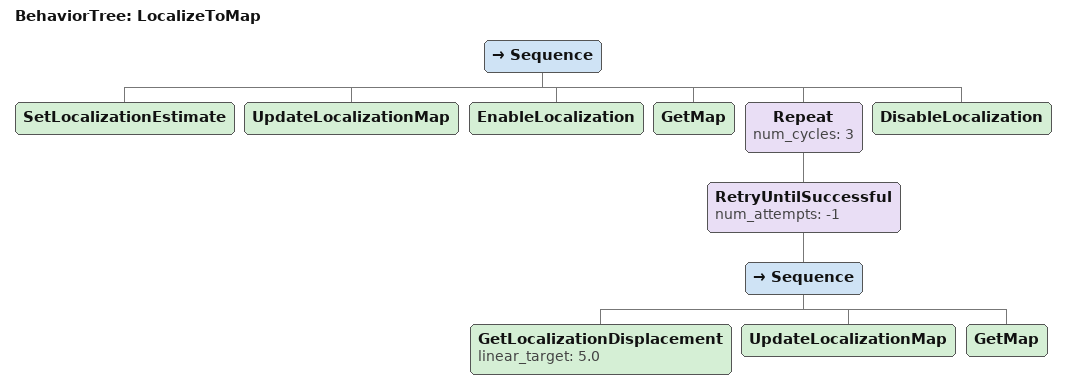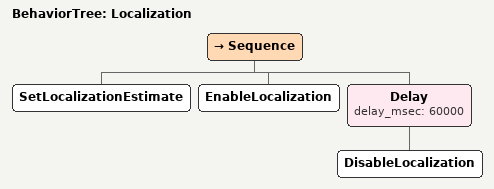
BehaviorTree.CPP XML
<root main_tree_to_execute="LocalizeToMap" BTCPP_format="4">

    <!-- localize to a map known a priori, rescoping it during navigation -->
    <BehaviorTree ID="LocalizeToMap">
        <Sequence>
            <SetLocalizationEstimate/>
            <UpdateLocalizationMap/>
            <EnableLocalization/>
            <GetMap/>
            <Repeat num_cycles="3">
                <RetryUntilSuccessful num_attempts="-1">
                    <Sequence>
                        <GetLocalizationDisplacement
                            linear_target="5.0"
                        />
                        <UpdateLocalizationMap/>
                        <GetMap/>
                    </Sequence>
                </RetryUntilSuccessful>
            </Repeat>
            <DisableLocalization/>
        </Sequence>
    </BehaviorTree>

    <!-- localize without a prior map for 60 seconds -->
    <BehaviorTree ID="Localization">
        <Sequence>
            <SetLocalizationEstimate/>
            <EnableLocalization/>
            <Delay delay_msec="60000">
                <DisableLocalization/>
            </Delay>
        </Sequence>
    </BehaviorTree>

</root>
